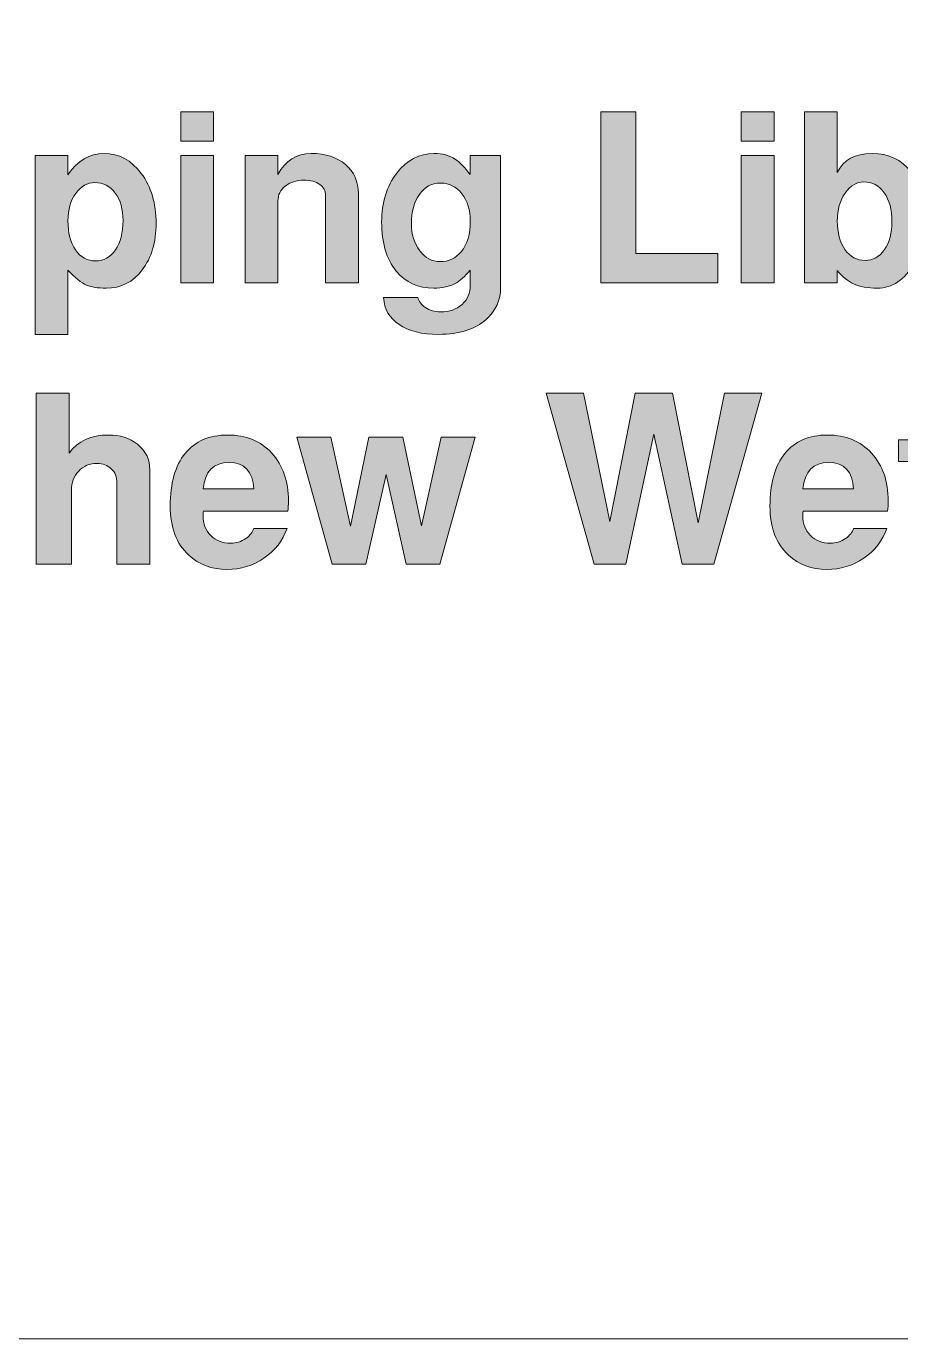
# Model space of a CAD drawing. Header units: inches. Extents: x 0.6 to 10.9, y -3.5 to -1.2.
# Drawn here: x 9.385 to 9.851, y -3.508 to -2.809 of the extents above; entities that cross this region are included whole.
import ezdxf

# ---------------------------------------------------------------- set-up
doc = ezdxf.new("R2010")
doc.units = ezdxf.units.IN
doc.header["$MEASUREMENT"] = 0
doc.layers.add('Layer 1', color=7, linetype='Continuous')

# ---------------------------------------------------------------- blocks, each defined once
blk = doc.blocks.new('block 3')
at = {"layer": 'Layer 1', "color": 7, "lineweight": 5, "true_color": 0xffffff}
blk.add_open_spline([(7.90904, -2.63787), (7.90904, -2.63787), (7.48596, -2.63787), (7.48596, -2.63787), (7.48596, -2.63787), (7.48596, -2.87345), (7.48596, -2.87345), (7.48596, -2.87345), (7.49157, -2.87345), (7.49157, -2.87345), (7.49157, -2.87345), (7.67907, -2.87345), (7.67907, -2.87345), (7.67907, -2.87345), (7.6792, -2.87344), (7.6792, -2.87344), (7.6792, -2.87344), (7.6792, -3.08497), (7.6792, -3.08497), (7.6792, -3.08497), (7.67402, -3.08499), (7.67402, -3.08499), (7.67402, -3.08499), (7.49344, -3.08499), (7.49344, -3.08499), (7.49344, -3.08499), (7.49344, -3.32056), (7.49344, -3.32056), (7.49344, -3.32056), (8.55113, -3.32056), (8.55113, -3.32056), (8.55113, -3.32056), (8.55113, -3.50806), (8.55113, -3.50806), (8.55113, -3.50806), (10.87459, -3.50804), (10.87459, -3.50804), (10.87459, -3.50804), (10.87459, -2.45034), (10.87459, -2.45034), (10.87459, -2.45034), (8.55113, -2.45036), (8.55113, -2.45036), (8.55113, -2.45036), (8.55113, -2.63787), (8.55113, -2.63787), (8.55113, -2.63787), (8.13053, -2.63787), (8.13053, -2.63787), (8.13053, -2.63787), (8.13053, -2.45036), (8.13053, -2.45036), (8.13053, -2.45036), (7.90902, -2.45036), (7.90902, -2.45036), (7.90902, -2.45036), (7.90902, -2.63787), (7.90904, -2.63787)], degree=3, knots=[0, 0, 0, 0, 1, 1, 1, 2, 2, 2, 3, 3, 3, 4, 4, 4, 5, 5, 5, 6, 6, 6, 7, 7, 7, 8, 8, 8, 9, 9, 9, 10, 10, 10, 11, 11, 11, 12, 12, 12, 13, 13, 13, 14, 14, 14, 15, 15, 15, 16, 16, 16, 17, 17, 17, 18, 18, 18, 19, 19, 19, 19], dxfattribs=at)
blk = doc.blocks.new('block 29')
at = {"layer": 'Layer 1', "true_color": 0xed1f24}
h = blk.add_hatch(color=240, dxfattribs=at)
h.dxf.hatch_style = 2
h.paths.add_polyline_path([(9.48447, -2.86995), (9.46697, -2.86995), (9.46697, -2.85432), (9.48447, -2.85432)])
h.paths.add_polyline_path([(9.48447, -2.94545), (9.46697, -2.94545), (9.46697, -2.8777), (9.48447, -2.8777)])
h = blk.add_hatch(color=240, dxfattribs=at)
h.dxf.hatch_style = 2
h.paths.add_polyline_path([(9.7531, -2.94545), (9.69073, -2.94545), (9.69073, -2.85432), (9.70947, -2.85432), (9.70947, -2.92982), (9.7531, -2.92982)])
h = blk.add_hatch(color=240, dxfattribs=at)
h.dxf.hatch_style = 2
h.paths.add_polyline_path([(9.7831, -2.86995), (9.7656, -2.86995), (9.7656, -2.85432), (9.7831, -2.85432)])
h.paths.add_polyline_path([(9.7831, -2.94545), (9.7656, -2.94545), (9.7656, -2.8777), (9.7831, -2.8777)])
h = blk.add_hatch(color=240, dxfattribs=at)
h.dxf.hatch_style = 2
edge = h.paths.add_edge_path()
edge.add_spline(control_points=[(9.86373, -2.91195), (9.86373, -2.92012), (9.86168, -2.92782), (9.8576, -2.93507), (9.8526, -2.94391), (9.8461, -2.94832), (9.8381, -2.94832), (9.83293, -2.94832), (9.82868, -2.94757), (9.82535, -2.94607), (9.82244, -2.94465), (9.81956, -2.94228), (9.81672, -2.93895), (9.81672, -2.93895), (9.81672, -2.94545), (9.81672, -2.94545), (9.81672, -2.94545), (9.79923, -2.94545), (9.79923, -2.94545), (9.79923, -2.94545), (9.79923, -2.85432), (9.79923, -2.85432), (9.79923, -2.85432), (9.81672, -2.85432), (9.81672, -2.85432), (9.81672, -2.85432), (9.81672, -2.8867), (9.81672, -2.8867), (9.81997, -2.87995), (9.82614, -2.87657), (9.83523, -2.87657), (9.84397, -2.87657), (9.85091, -2.87982), (9.85604, -2.88633), (9.86117, -2.89282), (9.86373, -2.90137), (9.86373, -2.91195)], knot_values=[0, 0, 0, 0, 1, 1, 1, 2, 2, 2, 3, 3, 3, 4, 4, 4, 5, 5, 5, 6, 6, 6, 7, 7, 7, 8, 8, 8, 9, 9, 9, 10, 10, 10, 11, 11, 11, 12, 12, 12, 12], degree=3, periodic=1)
edge = h.paths.add_edge_path()
edge.add_spline(control_points=[(9.84585, -2.91295), (9.84585, -2.90653), (9.84448, -2.90139), (9.84174, -2.89751), (9.839, -2.89364), (9.83539, -2.8917), (9.83091, -2.8917), (9.82701, -2.8917), (9.82368, -2.89368), (9.8209, -2.89764), (9.81812, -2.9016), (9.81672, -2.90658), (9.81672, -2.91257), (9.81672, -2.91874), (9.81809, -2.92378), (9.82083, -2.9277), (9.82357, -2.93161), (9.82713, -2.93357), (9.83154, -2.93357), (9.83577, -2.93357), (9.83921, -2.93163), (9.84187, -2.92776), (9.84452, -2.92388), (9.84585, -2.91895), (9.84585, -2.91295)], knot_values=[0, 0, 0, 0, 1, 1, 1, 2, 2, 2, 3, 3, 3, 4, 4, 4, 5, 5, 5, 6, 6, 6, 7, 7, 7, 8, 8, 8, 8], degree=3, periodic=1)
h = blk.add_hatch(color=240, dxfattribs=at)
h.dxf.hatch_style = 2
edge = h.paths.add_edge_path()
edge.add_spline(control_points=[(9.45384, -2.91383), (9.45384, -2.92382), (9.45139, -2.93207), (9.44647, -2.93857), (9.44156, -2.94508), (9.43513, -2.94832), (9.42722, -2.94832), (9.42272, -2.94832), (9.41926, -2.94778), (9.41684, -2.9467), (9.41401, -2.94545), (9.41068, -2.94278), (9.40685, -2.9387), (9.40685, -2.9387), (9.40685, -2.97295), (9.40685, -2.97295), (9.40685, -2.97295), (9.38934, -2.97295), (9.38934, -2.97295), (9.38934, -2.97295), (9.38934, -2.8777), (9.38934, -2.8777), (9.38934, -2.8777), (9.40685, -2.8777), (9.40685, -2.8777), (9.40685, -2.8777), (9.40685, -2.88795), (9.40685, -2.88795), (9.41193, -2.88036), (9.41834, -2.87657), (9.42609, -2.87657), (9.43401, -2.87657), (9.44061, -2.88011), (9.44591, -2.8872), (9.4512, -2.89428), (9.45384, -2.90316), (9.45384, -2.91383)], knot_values=[0, 0, 0, 0, 1, 1, 1, 2, 2, 2, 3, 3, 3, 4, 4, 4, 5, 5, 5, 6, 6, 6, 7, 7, 7, 8, 8, 8, 9, 9, 9, 10, 10, 10, 11, 11, 11, 12, 12, 12, 12], degree=3, periodic=1)
edge = h.paths.add_edge_path()
edge.add_spline(control_points=[(9.43622, -2.91233), (9.43622, -2.90624), (9.43485, -2.90135), (9.43209, -2.89764), (9.42935, -2.89393), (9.42572, -2.89208), (9.42122, -2.89208), (9.41722, -2.89208), (9.41383, -2.89401), (9.41103, -2.89789), (9.40824, -2.90176), (9.40685, -2.90662), (9.40685, -2.91245), (9.40685, -2.91886), (9.4082, -2.92403), (9.41091, -2.92795), (9.41361, -2.93186), (9.41718, -2.93382), (9.4216, -2.93382), (9.42592, -2.93382), (9.42945, -2.93186), (9.43216, -2.92795), (9.43486, -2.92403), (9.43622, -2.91882), (9.43622, -2.91233)], knot_values=[0, 0, 0, 0, 1, 1, 1, 2, 2, 2, 3, 3, 3, 4, 4, 4, 5, 5, 5, 6, 6, 6, 7, 7, 7, 8, 8, 8, 8], degree=3, periodic=1)
h = blk.add_hatch(color=240, dxfattribs=at)
h.dxf.hatch_style = 2
edge = h.paths.add_edge_path()
edge.add_spline(control_points=[(9.5616, -2.94545), (9.5616, -2.94545), (9.5441, -2.94545), (9.5441, -2.94545), (9.5441, -2.94545), (9.5441, -2.89895), (9.5441, -2.89895), (9.5441, -2.89645), (9.54306, -2.89447), (9.54097, -2.89301), (9.53889, -2.89155), (9.53606, -2.89082), (9.53248, -2.89082), (9.52856, -2.89082), (9.52529, -2.89187), (9.52266, -2.89395), (9.52004, -2.89603), (9.51872, -2.89865), (9.51872, -2.90182), (9.51872, -2.90182), (9.51872, -2.94545), (9.51872, -2.94545), (9.51872, -2.94545), (9.50123, -2.94545), (9.50123, -2.94545), (9.50123, -2.94545), (9.50123, -2.8777), (9.50123, -2.8777), (9.50123, -2.8777), (9.51872, -2.8777), (9.51872, -2.8777), (9.51872, -2.8777), (9.51872, -2.88782), (9.51872, -2.88782), (9.52264, -2.88032), (9.52856, -2.87657), (9.53648, -2.87657), (9.54406, -2.87657), (9.55014, -2.87853), (9.55473, -2.88245), (9.55931, -2.88637), (9.5616, -2.89153), (9.5616, -2.89795), (9.5616, -2.89795), (9.5616, -2.94545), (9.5616, -2.94545)], knot_values=[0, 0, 0, 0, 1, 1, 1, 2, 2, 2, 3, 3, 3, 4, 4, 4, 5, 5, 5, 6, 6, 6, 7, 7, 7, 8, 8, 8, 9, 9, 9, 10, 10, 10, 11, 11, 11, 12, 12, 12, 13, 13, 13, 14, 14, 14, 15, 15, 15, 15], degree=3, periodic=1)
h = blk.add_hatch(color=240, dxfattribs=at)
h.dxf.hatch_style = 2
edge = h.paths.add_edge_path()
edge.add_spline(control_points=[(9.63735, -2.94795), (9.63735, -2.9547), (9.63481, -2.96036), (9.62973, -2.96495), (9.62381, -2.97028), (9.61535, -2.97295), (9.60435, -2.97295), (9.59543, -2.97295), (9.58841, -2.97122), (9.58329, -2.96776), (9.57817, -2.9643), (9.57539, -2.95949), (9.57498, -2.95332), (9.57498, -2.95332), (9.59332, -2.95332), (9.59332, -2.95332), (9.59374, -2.95532), (9.59509, -2.95709), (9.59734, -2.95864), (9.59961, -2.96018), (9.60229, -2.96095), (9.60539, -2.96095), (9.61008, -2.96095), (9.61389, -2.95964), (9.61683, -2.95701), (9.61976, -2.95439), (9.62123, -2.95091), (9.62123, -2.94657), (9.62123, -2.94207), (9.62118, -2.93945), (9.6211, -2.9387), (9.61833, -2.94212), (9.6157, -2.94449), (9.61319, -2.94582), (9.61017, -2.94749), (9.60636, -2.94832), (9.60175, -2.94832), (9.59337, -2.94832), (9.58671, -2.94529), (9.58177, -2.9392), (9.57657, -2.93287), (9.57397, -2.92416), (9.57397, -2.91307), (9.57397, -2.90274), (9.57665, -2.89407), (9.58202, -2.88707), (9.58738, -2.88007), (9.594, -2.87657), (9.60187, -2.87657), (9.60632, -2.87657), (9.61013, -2.87762), (9.61331, -2.8797), (9.61565, -2.88128), (9.61829, -2.88399), (9.62123, -2.88782), (9.62123, -2.88782), (9.62123, -2.8777), (9.62123, -2.8777), (9.62123, -2.8777), (9.63735, -2.8777), (9.63735, -2.8777), (9.63735, -2.8777), (9.63735, -2.94795), (9.63735, -2.94795)], knot_values=[0, 0, 0, 0, 1, 1, 1, 2, 2, 2, 3, 3, 3, 4, 4, 4, 5, 5, 5, 6, 6, 6, 7, 7, 7, 8, 8, 8, 9, 9, 9, 10, 10, 10, 11, 11, 11, 12, 12, 12, 13, 13, 13, 14, 14, 14, 15, 15, 15, 16, 16, 16, 17, 17, 17, 18, 18, 18, 19, 19, 19, 20, 20, 20, 21, 21, 21, 21], degree=3, periodic=1)
edge = h.paths.add_edge_path()
edge.add_spline(control_points=[(9.62123, -2.91257), (9.62123, -2.90674), (9.61972, -2.90191), (9.61673, -2.89807), (9.61373, -2.89424), (9.60993, -2.89232), (9.60535, -2.89232), (9.60068, -2.89232), (9.59693, -2.89434), (9.5941, -2.89838), (9.59127, -2.90243), (9.58985, -2.90761), (9.58985, -2.91395), (9.58985, -2.9197), (9.59133, -2.92451), (9.59429, -2.92839), (9.59724, -2.93226), (9.60085, -2.9342), (9.6051, -2.9342), (9.60977, -2.9342), (9.61356, -2.93241), (9.61648, -2.92883), (9.61964, -2.92491), (9.62123, -2.91949), (9.62123, -2.91257)], knot_values=[0, 0, 0, 0, 1, 1, 1, 2, 2, 2, 3, 3, 3, 4, 4, 4, 5, 5, 5, 6, 6, 6, 7, 7, 7, 8, 8, 8, 8], degree=3, periodic=1)
h = blk.add_hatch(color=240, dxfattribs=at)
h.dxf.hatch_style = 2
edge = h.paths.add_edge_path()
edge.add_spline(control_points=[(9.45047, -3.09545), (9.45047, -3.09545), (9.43297, -3.09545), (9.43297, -3.09545), (9.43297, -3.09545), (9.43297, -3.05222), (9.43297, -3.05222), (9.43297, -3.04896), (9.43197, -3.04639), (9.42997, -3.04451), (9.42797, -3.04264), (9.42543, -3.04169), (9.42234, -3.04169), (9.41843, -3.04169), (9.41517, -3.04305), (9.4126, -3.04577), (9.41001, -3.04848), (9.40872, -3.05189), (9.40872, -3.05598), (9.40872, -3.05598), (9.40872, -3.09545), (9.40872, -3.09545), (9.40872, -3.09545), (9.38997, -3.09545), (9.38997, -3.09545), (9.38997, -3.09545), (9.38997, -3.00432), (9.38997, -3.00432), (9.38997, -3.00432), (9.40747, -3.00432), (9.40747, -3.00432), (9.40747, -3.00432), (9.40747, -3.03619), (9.40747, -3.03619), (9.41222, -3.02978), (9.41922, -3.02657), (9.42847, -3.02657), (9.43455, -3.02657), (9.43968, -3.0282), (9.44385, -3.03145), (9.44826, -3.03495), (9.45047, -3.03953), (9.45047, -3.04519), (9.45047, -3.04519), (9.45047, -3.09545), (9.45047, -3.09545)], knot_values=[0, 0, 0, 0, 1, 1, 1, 2, 2, 2, 3, 3, 3, 4, 4, 4, 5, 5, 5, 6, 6, 6, 7, 7, 7, 8, 8, 8, 9, 9, 9, 10, 10, 10, 11, 11, 11, 12, 12, 12, 13, 13, 13, 14, 14, 14, 15, 15, 15, 15], degree=3, periodic=1)
h = blk.add_hatch(color=240, dxfattribs=at)
h.dxf.hatch_style = 2
h.paths.add_polyline_path([(9.77648, -3.00432), (9.75098, -3.09545), (9.73411, -3.09545), (9.71903, -3.02614), (9.70404, -3.09545), (9.68714, -3.09545), (9.66161, -3.00432), (9.68148, -3.00432), (9.69548, -3.07257), (9.70911, -3.00432), (9.72898, -3.00432), (9.74261, -3.07332), (9.75661, -3.00432)])
h = blk.add_hatch(color=240, dxfattribs=at)
h.dxf.hatch_style = 2
edge = h.paths.add_edge_path()
edge.add_spline(control_points=[(9.88523, -3.09682), (9.88114, -3.09782), (9.87743, -3.09832), (9.8741, -3.09832), (9.86969, -3.09832), (9.8659, -3.09696), (9.86273, -3.09426), (9.85956, -3.09155), (9.85798, -3.08832), (9.85798, -3.08457), (9.85798, -3.08457), (9.85798, -3.0407), (9.85798, -3.0407), (9.85798, -3.0407), (9.84935, -3.0407), (9.84935, -3.0407), (9.84935, -3.0407), (9.84935, -3.02907), (9.84935, -3.02907), (9.84935, -3.02907), (9.85798, -3.02907), (9.85798, -3.02907), (9.85798, -3.02907), (9.85798, -3.01069), (9.85798, -3.01069), (9.85798, -3.01069), (9.87548, -3.01069), (9.87548, -3.01069), (9.87548, -3.01069), (9.87548, -3.02907), (9.87548, -3.02907), (9.87548, -3.02907), (9.88523, -3.02907), (9.88523, -3.02907), (9.88523, -3.02907), (9.88523, -3.0407), (9.88523, -3.0407), (9.88523, -3.0407), (9.87548, -3.0407), (9.87548, -3.0407), (9.87548, -3.0407), (9.87548, -3.08107), (9.87548, -3.08107), (9.87548, -3.08365), (9.87743, -3.08495), (9.88135, -3.08495), (9.88227, -3.08487), (9.88357, -3.08478), (9.88523, -3.0847), (9.88523, -3.0847), (9.88523, -3.09682), (9.88523, -3.09682)], knot_values=[0, 0, 0, 0, 1, 1, 1, 2, 2, 2, 3, 3, 3, 4, 4, 4, 5, 5, 5, 6, 6, 6, 7, 7, 7, 8, 8, 8, 9, 9, 9, 10, 10, 10, 11, 11, 11, 12, 12, 12, 13, 13, 13, 14, 14, 14, 15, 15, 15, 16, 16, 16, 17, 17, 17, 17], degree=3, periodic=1)
h = blk.add_hatch(color=240, dxfattribs=at)
h.dxf.hatch_style = 2
edge = h.paths.add_edge_path()
edge.add_spline(control_points=[(9.52435, -3.06169), (9.52435, -3.06369), (9.52423, -3.06549), (9.52398, -3.06707), (9.52398, -3.06707), (9.4791, -3.06707), (9.4791, -3.06707), (9.47894, -3.06757), (9.47885, -3.06837), (9.47885, -3.06944), (9.47885, -3.07387), (9.48021, -3.07743), (9.48294, -3.08013), (9.48566, -3.08285), (9.48921, -3.08419), (9.49359, -3.08419), (9.49648, -3.08419), (9.49917, -3.08336), (9.50164, -3.08169), (9.50387, -3.08011), (9.50528, -3.07832), (9.50585, -3.07632), (9.50585, -3.07632), (9.5236, -3.07632), (9.5236, -3.07632), (9.52127, -3.08291), (9.51716, -3.0882), (9.51129, -3.0922), (9.50541, -3.0962), (9.49885, -3.0982), (9.4916, -3.0982), (9.48352, -3.0982), (9.47673, -3.09566), (9.47123, -3.09057), (9.46464, -3.08449), (9.46135, -3.07578), (9.46135, -3.06445), (9.46135, -3.05228), (9.464, -3.04293), (9.46929, -3.03638), (9.47458, -3.02984), (9.48218, -3.02657), (9.4921, -3.02657), (9.50177, -3.02657), (9.50956, -3.0298), (9.51548, -3.03625), (9.5214, -3.04272), (9.52435, -3.05119), (9.52435, -3.06169)], knot_values=[0, 0, 0, 0, 1, 1, 1, 2, 2, 2, 3, 3, 3, 4, 4, 4, 5, 5, 5, 6, 6, 6, 7, 7, 7, 8, 8, 8, 9, 9, 9, 10, 10, 10, 11, 11, 11, 12, 12, 12, 13, 13, 13, 14, 14, 14, 15, 15, 15, 16, 16, 16, 16], degree=3, periodic=1)
edge = h.paths.add_edge_path()
edge.add_spline(control_points=[(9.50585, -3.05532), (9.50534, -3.04591), (9.50097, -3.0412), (9.49273, -3.0412), (9.4844, -3.0412), (9.47978, -3.04591), (9.47885, -3.05532), (9.47885, -3.05532), (9.50585, -3.05532), (9.50585, -3.05532)], knot_values=[0, 0, 0, 0, 1, 1, 1, 2, 2, 2, 3, 3, 3, 3], degree=3, periodic=1)
h = blk.add_hatch(color=240, dxfattribs=at)
h.dxf.hatch_style = 2
h.paths.add_polyline_path([(9.62385, -3.0277), (9.60499, -3.09545), (9.587, -3.09545), (9.57635, -3.04759), (9.56562, -3.09545), (9.54761, -3.09545), (9.52873, -3.0277), (9.54685, -3.0277), (9.55735, -3.07507), (9.56723, -3.0277), (9.58535, -3.0277), (9.59523, -3.07494), (9.60573, -3.0277)])
h = blk.add_hatch(color=240, dxfattribs=at)
h.dxf.hatch_style = 2
edge = h.paths.add_edge_path()
edge.add_spline(control_points=[(9.84386, -3.06169), (9.84386, -3.06369), (9.84374, -3.06549), (9.84349, -3.06707), (9.84349, -3.06707), (9.7986, -3.06707), (9.7986, -3.06707), (9.79844, -3.06757), (9.79836, -3.06837), (9.79836, -3.06944), (9.79836, -3.07387), (9.79972, -3.07743), (9.80244, -3.08013), (9.80517, -3.08285), (9.80872, -3.08419), (9.8131, -3.08419), (9.81599, -3.08419), (9.81867, -3.08336), (9.82115, -3.08169), (9.82338, -3.08011), (9.82478, -3.07832), (9.82536, -3.07632), (9.82536, -3.07632), (9.84311, -3.07632), (9.84311, -3.07632), (9.84077, -3.08291), (9.83667, -3.0882), (9.8308, -3.0922), (9.82492, -3.0962), (9.81836, -3.0982), (9.81111, -3.0982), (9.80303, -3.0982), (9.79623, -3.09566), (9.79073, -3.09057), (9.78415, -3.08449), (9.78086, -3.07578), (9.78086, -3.06445), (9.78086, -3.05228), (9.7835, -3.04293), (9.78879, -3.03638), (9.79409, -3.02984), (9.80169, -3.02657), (9.8116, -3.02657), (9.82128, -3.02657), (9.82907, -3.0298), (9.83498, -3.03625), (9.8409, -3.04272), (9.84386, -3.05119), (9.84386, -3.06169)], knot_values=[0, 0, 0, 0, 1, 1, 1, 2, 2, 2, 3, 3, 3, 4, 4, 4, 5, 5, 5, 6, 6, 6, 7, 7, 7, 8, 8, 8, 9, 9, 9, 10, 10, 10, 11, 11, 11, 12, 12, 12, 13, 13, 13, 14, 14, 14, 15, 15, 15, 16, 16, 16, 16], degree=3, periodic=1)
edge = h.paths.add_edge_path()
edge.add_spline(control_points=[(9.82536, -3.05532), (9.82485, -3.04591), (9.82048, -3.0412), (9.81224, -3.0412), (9.80391, -3.0412), (9.79928, -3.04591), (9.79836, -3.05532), (9.79836, -3.05532), (9.82536, -3.05532), (9.82536, -3.05532)], knot_values=[0, 0, 0, 0, 1, 1, 1, 2, 2, 2, 3, 3, 3, 3], degree=3, periodic=1)
at = {"layer": 'Layer 1', "lineweight": 0}
for points in [[(9.48447, -2.86995), (9.46697, -2.86995), (9.46697, -2.85432), (9.48447, -2.85432), (9.48447, -2.86995)], [(9.7531, -2.94545), (9.69073, -2.94545), (9.69073, -2.85432), (9.70947, -2.85432), (9.70947, -2.92982), (9.7531, -2.92982), (9.7531, -2.94545)], [(9.7831, -2.86995), (9.7656, -2.86995), (9.7656, -2.85432), (9.7831, -2.85432), (9.7831, -2.86995)], [(9.48447, -2.94545), (9.46697, -2.94545), (9.46697, -2.8777), (9.48447, -2.8777), (9.48447, -2.94545)], [(9.7831, -2.94545), (9.7656, -2.94545), (9.7656, -2.8777), (9.7831, -2.8777), (9.7831, -2.94545)], [(9.77648, -3.00432), (9.75098, -3.09545), (9.73411, -3.09545), (9.71903, -3.02614), (9.70404, -3.09545), (9.68714, -3.09545), (9.66161, -3.00432), (9.68148, -3.00432), (9.69548, -3.07257), (9.70911, -3.00432), (9.72898, -3.00432), (9.74261, -3.07332), (9.75661, -3.00432), (9.77648, -3.00432)], [(9.62385, -3.0277), (9.60499, -3.09545), (9.587, -3.09545), (9.57635, -3.04759), (9.56562, -3.09545), (9.54761, -3.09545), (9.52873, -3.0277), (9.54685, -3.0277), (9.55735, -3.07507), (9.56723, -3.0277), (9.58535, -3.0277), (9.59523, -3.07494), (9.60573, -3.0277), (9.62385, -3.0277)]]:
    blk.add_lwpolyline(points, dxfattribs=at)
for points, knots in [([(9.86373, -2.91195), (9.86373, -2.92012), (9.86168, -2.92782), (9.8576, -2.93507), (9.8526, -2.94391), (9.8461, -2.94832), (9.8381, -2.94832), (9.83293, -2.94832), (9.82868, -2.94757), (9.82535, -2.94607), (9.82244, -2.94465), (9.81956, -2.94228), (9.81672, -2.93895), (9.81672, -2.93895), (9.81672, -2.94545), (9.81672, -2.94545), (9.81672, -2.94545), (9.79923, -2.94545), (9.79923, -2.94545), (9.79923, -2.94545), (9.79923, -2.85432), (9.79923, -2.85432), (9.79923, -2.85432), (9.81672, -2.85432), (9.81672, -2.85432), (9.81672, -2.85432), (9.81672, -2.8867), (9.81672, -2.8867), (9.81997, -2.87995), (9.82614, -2.87657), (9.83523, -2.87657), (9.84397, -2.87657), (9.85091, -2.87982), (9.85604, -2.88633), (9.86117, -2.89282), (9.86373, -2.90137), (9.86373, -2.91195)], [0, 0, 0, 0, 1, 1, 1, 2, 2, 2, 3, 3, 3, 4, 4, 4, 5, 5, 5, 6, 6, 6, 7, 7, 7, 8, 8, 8, 9, 9, 9, 10, 10, 10, 11, 11, 11, 12, 12, 12, 12]), ([(9.45384, -2.91383), (9.45384, -2.92382), (9.45139, -2.93207), (9.44647, -2.93857), (9.44156, -2.94508), (9.43513, -2.94832), (9.42722, -2.94832), (9.42272, -2.94832), (9.41926, -2.94778), (9.41684, -2.9467), (9.41401, -2.94545), (9.41068, -2.94278), (9.40685, -2.9387), (9.40685, -2.9387), (9.40685, -2.97295), (9.40685, -2.97295), (9.40685, -2.97295), (9.38934, -2.97295), (9.38934, -2.97295), (9.38934, -2.97295), (9.38934, -2.8777), (9.38934, -2.8777), (9.38934, -2.8777), (9.40685, -2.8777), (9.40685, -2.8777), (9.40685, -2.8777), (9.40685, -2.88795), (9.40685, -2.88795), (9.41193, -2.88036), (9.41834, -2.87657), (9.42609, -2.87657), (9.43401, -2.87657), (9.44061, -2.88011), (9.44591, -2.8872), (9.4512, -2.89428), (9.45384, -2.90316), (9.45384, -2.91383)], [0, 0, 0, 0, 1, 1, 1, 2, 2, 2, 3, 3, 3, 4, 4, 4, 5, 5, 5, 6, 6, 6, 7, 7, 7, 8, 8, 8, 9, 9, 9, 10, 10, 10, 11, 11, 11, 12, 12, 12, 12]), ([(9.5616, -2.94545), (9.5616, -2.94545), (9.5441, -2.94545), (9.5441, -2.94545), (9.5441, -2.94545), (9.5441, -2.89895), (9.5441, -2.89895), (9.5441, -2.89645), (9.54306, -2.89447), (9.54097, -2.89301), (9.53889, -2.89155), (9.53606, -2.89082), (9.53248, -2.89082), (9.52856, -2.89082), (9.52529, -2.89187), (9.52266, -2.89395), (9.52004, -2.89603), (9.51872, -2.89865), (9.51872, -2.90182), (9.51872, -2.90182), (9.51872, -2.94545), (9.51872, -2.94545), (9.51872, -2.94545), (9.50123, -2.94545), (9.50123, -2.94545), (9.50123, -2.94545), (9.50123, -2.8777), (9.50123, -2.8777), (9.50123, -2.8777), (9.51872, -2.8777), (9.51872, -2.8777), (9.51872, -2.8777), (9.51872, -2.88782), (9.51872, -2.88782), (9.52264, -2.88032), (9.52856, -2.87657), (9.53648, -2.87657), (9.54406, -2.87657), (9.55014, -2.87853), (9.55473, -2.88245), (9.55931, -2.88637), (9.5616, -2.89153), (9.5616, -2.89795), (9.5616, -2.89795), (9.5616, -2.94545), (9.5616, -2.94545)], [0, 0, 0, 0, 1, 1, 1, 2, 2, 2, 3, 3, 3, 4, 4, 4, 5, 5, 5, 6, 6, 6, 7, 7, 7, 8, 8, 8, 9, 9, 9, 10, 10, 10, 11, 11, 11, 12, 12, 12, 13, 13, 13, 14, 14, 14, 15, 15, 15, 15]), ([(9.63735, -2.94795), (9.63735, -2.9547), (9.63481, -2.96036), (9.62973, -2.96495), (9.62381, -2.97028), (9.61535, -2.97295), (9.60435, -2.97295), (9.59543, -2.97295), (9.58841, -2.97122), (9.58329, -2.96776), (9.57817, -2.9643), (9.57539, -2.95949), (9.57498, -2.95332), (9.57498, -2.95332), (9.59332, -2.95332), (9.59332, -2.95332), (9.59374, -2.95532), (9.59509, -2.95709), (9.59734, -2.95864), (9.59961, -2.96018), (9.60229, -2.96095), (9.60539, -2.96095), (9.61008, -2.96095), (9.61389, -2.95964), (9.61683, -2.95701), (9.61976, -2.95439), (9.62123, -2.95091), (9.62123, -2.94657), (9.62123, -2.94207), (9.62118, -2.93945), (9.6211, -2.9387), (9.61833, -2.94212), (9.6157, -2.94449), (9.61319, -2.94582), (9.61017, -2.94749), (9.60636, -2.94832), (9.60175, -2.94832), (9.59337, -2.94832), (9.58671, -2.94529), (9.58177, -2.9392), (9.57657, -2.93287), (9.57397, -2.92416), (9.57397, -2.91307), (9.57397, -2.90274), (9.57665, -2.89407), (9.58202, -2.88707), (9.58738, -2.88007), (9.594, -2.87657), (9.60187, -2.87657), (9.60632, -2.87657), (9.61013, -2.87762), (9.61331, -2.8797), (9.61565, -2.88128), (9.61829, -2.88399), (9.62123, -2.88782), (9.62123, -2.88782), (9.62123, -2.8777), (9.62123, -2.8777), (9.62123, -2.8777), (9.63735, -2.8777), (9.63735, -2.8777), (9.63735, -2.8777), (9.63735, -2.94795), (9.63735, -2.94795)], [0, 0, 0, 0, 1, 1, 1, 2, 2, 2, 3, 3, 3, 4, 4, 4, 5, 5, 5, 6, 6, 6, 7, 7, 7, 8, 8, 8, 9, 9, 9, 10, 10, 10, 11, 11, 11, 12, 12, 12, 13, 13, 13, 14, 14, 14, 15, 15, 15, 16, 16, 16, 17, 17, 17, 18, 18, 18, 19, 19, 19, 20, 20, 20, 21, 21, 21, 21]), ([(9.43622, -2.91233), (9.43622, -2.90624), (9.43485, -2.90135), (9.43209, -2.89764), (9.42935, -2.89393), (9.42572, -2.89208), (9.42122, -2.89208), (9.41722, -2.89208), (9.41383, -2.89401), (9.41103, -2.89789), (9.40824, -2.90176), (9.40685, -2.90662), (9.40685, -2.91245), (9.40685, -2.91886), (9.4082, -2.92403), (9.41091, -2.92795), (9.41361, -2.93186), (9.41718, -2.93382), (9.4216, -2.93382), (9.42592, -2.93382), (9.42945, -2.93186), (9.43216, -2.92795), (9.43486, -2.92403), (9.43622, -2.91882), (9.43622, -2.91233)], [0, 0, 0, 0, 1, 1, 1, 2, 2, 2, 3, 3, 3, 4, 4, 4, 5, 5, 5, 6, 6, 6, 7, 7, 7, 8, 8, 8, 8]), ([(9.62123, -2.91257), (9.62123, -2.90674), (9.61972, -2.90191), (9.61673, -2.89807), (9.61373, -2.89424), (9.60993, -2.89232), (9.60535, -2.89232), (9.60068, -2.89232), (9.59693, -2.89434), (9.5941, -2.89838), (9.59127, -2.90243), (9.58985, -2.90761), (9.58985, -2.91395), (9.58985, -2.9197), (9.59133, -2.92451), (9.59429, -2.92839), (9.59724, -2.93226), (9.60085, -2.9342), (9.6051, -2.9342), (9.60977, -2.9342), (9.61356, -2.93241), (9.61648, -2.92883), (9.61964, -2.92491), (9.62123, -2.91949), (9.62123, -2.91257)], [0, 0, 0, 0, 1, 1, 1, 2, 2, 2, 3, 3, 3, 4, 4, 4, 5, 5, 5, 6, 6, 6, 7, 7, 7, 8, 8, 8, 8]), ([(9.84585, -2.91295), (9.84585, -2.90653), (9.84448, -2.90139), (9.84174, -2.89751), (9.839, -2.89364), (9.83539, -2.8917), (9.83091, -2.8917), (9.82701, -2.8917), (9.82368, -2.89368), (9.8209, -2.89764), (9.81812, -2.9016), (9.81672, -2.90658), (9.81672, -2.91257), (9.81672, -2.91874), (9.81809, -2.92378), (9.82083, -2.9277), (9.82357, -2.93161), (9.82713, -2.93357), (9.83154, -2.93357), (9.83577, -2.93357), (9.83921, -2.93163), (9.84187, -2.92776), (9.84452, -2.92388), (9.84585, -2.91895), (9.84585, -2.91295)], [0, 0, 0, 0, 1, 1, 1, 2, 2, 2, 3, 3, 3, 4, 4, 4, 5, 5, 5, 6, 6, 6, 7, 7, 7, 8, 8, 8, 8]), ([(9.45047, -3.09545), (9.45047, -3.09545), (9.43297, -3.09545), (9.43297, -3.09545), (9.43297, -3.09545), (9.43297, -3.05222), (9.43297, -3.05222), (9.43297, -3.04896), (9.43197, -3.04639), (9.42997, -3.04451), (9.42797, -3.04264), (9.42543, -3.04169), (9.42234, -3.04169), (9.41843, -3.04169), (9.41517, -3.04305), (9.4126, -3.04577), (9.41001, -3.04848), (9.40872, -3.05189), (9.40872, -3.05598), (9.40872, -3.05598), (9.40872, -3.09545), (9.40872, -3.09545), (9.40872, -3.09545), (9.38997, -3.09545), (9.38997, -3.09545), (9.38997, -3.09545), (9.38997, -3.00432), (9.38997, -3.00432), (9.38997, -3.00432), (9.40747, -3.00432), (9.40747, -3.00432), (9.40747, -3.00432), (9.40747, -3.03619), (9.40747, -3.03619), (9.41222, -3.02978), (9.41922, -3.02657), (9.42847, -3.02657), (9.43455, -3.02657), (9.43968, -3.0282), (9.44385, -3.03145), (9.44826, -3.03495), (9.45047, -3.03953), (9.45047, -3.04519), (9.45047, -3.04519), (9.45047, -3.09545), (9.45047, -3.09545)], [0, 0, 0, 0, 1, 1, 1, 2, 2, 2, 3, 3, 3, 4, 4, 4, 5, 5, 5, 6, 6, 6, 7, 7, 7, 8, 8, 8, 9, 9, 9, 10, 10, 10, 11, 11, 11, 12, 12, 12, 13, 13, 13, 14, 14, 14, 15, 15, 15, 15]), ([(9.88523, -3.09682), (9.88114, -3.09782), (9.87743, -3.09832), (9.8741, -3.09832), (9.86969, -3.09832), (9.8659, -3.09696), (9.86273, -3.09426), (9.85956, -3.09155), (9.85798, -3.08832), (9.85798, -3.08457), (9.85798, -3.08457), (9.85798, -3.0407), (9.85798, -3.0407), (9.85798, -3.0407), (9.84935, -3.0407), (9.84935, -3.0407), (9.84935, -3.0407), (9.84935, -3.02907), (9.84935, -3.02907), (9.84935, -3.02907), (9.85798, -3.02907), (9.85798, -3.02907), (9.85798, -3.02907), (9.85798, -3.01069), (9.85798, -3.01069), (9.85798, -3.01069), (9.87548, -3.01069), (9.87548, -3.01069), (9.87548, -3.01069), (9.87548, -3.02907), (9.87548, -3.02907), (9.87548, -3.02907), (9.88523, -3.02907), (9.88523, -3.02907), (9.88523, -3.02907), (9.88523, -3.0407), (9.88523, -3.0407), (9.88523, -3.0407), (9.87548, -3.0407), (9.87548, -3.0407), (9.87548, -3.0407), (9.87548, -3.08107), (9.87548, -3.08107), (9.87548, -3.08365), (9.87743, -3.08495), (9.88135, -3.08495), (9.88227, -3.08487), (9.88357, -3.08478), (9.88523, -3.0847), (9.88523, -3.0847), (9.88523, -3.09682), (9.88523, -3.09682)], [0, 0, 0, 0, 1, 1, 1, 2, 2, 2, 3, 3, 3, 4, 4, 4, 5, 5, 5, 6, 6, 6, 7, 7, 7, 8, 8, 8, 9, 9, 9, 10, 10, 10, 11, 11, 11, 12, 12, 12, 13, 13, 13, 14, 14, 14, 15, 15, 15, 16, 16, 16, 17, 17, 17, 17]), ([(9.52435, -3.06169), (9.52435, -3.06369), (9.52423, -3.06549), (9.52398, -3.06707), (9.52398, -3.06707), (9.4791, -3.06707), (9.4791, -3.06707), (9.47894, -3.06757), (9.47885, -3.06837), (9.47885, -3.06944), (9.47885, -3.07387), (9.48021, -3.07743), (9.48294, -3.08013), (9.48566, -3.08285), (9.48921, -3.08419), (9.49359, -3.08419), (9.49648, -3.08419), (9.49917, -3.08336), (9.50164, -3.08169), (9.50387, -3.08011), (9.50528, -3.07832), (9.50585, -3.07632), (9.50585, -3.07632), (9.5236, -3.07632), (9.5236, -3.07632), (9.52127, -3.08291), (9.51716, -3.0882), (9.51129, -3.0922), (9.50541, -3.0962), (9.49885, -3.0982), (9.4916, -3.0982), (9.48352, -3.0982), (9.47673, -3.09566), (9.47123, -3.09057), (9.46464, -3.08449), (9.46135, -3.07578), (9.46135, -3.06445), (9.46135, -3.05228), (9.464, -3.04293), (9.46929, -3.03638), (9.47458, -3.02984), (9.48218, -3.02657), (9.4921, -3.02657), (9.50177, -3.02657), (9.50956, -3.0298), (9.51548, -3.03625), (9.5214, -3.04272), (9.52435, -3.05119), (9.52435, -3.06169)], [0, 0, 0, 0, 1, 1, 1, 2, 2, 2, 3, 3, 3, 4, 4, 4, 5, 5, 5, 6, 6, 6, 7, 7, 7, 8, 8, 8, 9, 9, 9, 10, 10, 10, 11, 11, 11, 12, 12, 12, 13, 13, 13, 14, 14, 14, 15, 15, 15, 16, 16, 16, 16]), ([(9.84386, -3.06169), (9.84386, -3.06369), (9.84374, -3.06549), (9.84349, -3.06707), (9.84349, -3.06707), (9.7986, -3.06707), (9.7986, -3.06707), (9.79844, -3.06757), (9.79836, -3.06837), (9.79836, -3.06944), (9.79836, -3.07387), (9.79972, -3.07743), (9.80244, -3.08013), (9.80517, -3.08285), (9.80872, -3.08419), (9.8131, -3.08419), (9.81599, -3.08419), (9.81867, -3.08336), (9.82115, -3.08169), (9.82338, -3.08011), (9.82478, -3.07832), (9.82536, -3.07632), (9.82536, -3.07632), (9.84311, -3.07632), (9.84311, -3.07632), (9.84077, -3.08291), (9.83667, -3.0882), (9.8308, -3.0922), (9.82492, -3.0962), (9.81836, -3.0982), (9.81111, -3.0982), (9.80303, -3.0982), (9.79623, -3.09566), (9.79073, -3.09057), (9.78415, -3.08449), (9.78086, -3.07578), (9.78086, -3.06445), (9.78086, -3.05228), (9.7835, -3.04293), (9.78879, -3.03638), (9.79409, -3.02984), (9.80169, -3.02657), (9.8116, -3.02657), (9.82128, -3.02657), (9.82907, -3.0298), (9.83498, -3.03625), (9.8409, -3.04272), (9.84386, -3.05119), (9.84386, -3.06169)], [0, 0, 0, 0, 1, 1, 1, 2, 2, 2, 3, 3, 3, 4, 4, 4, 5, 5, 5, 6, 6, 6, 7, 7, 7, 8, 8, 8, 9, 9, 9, 10, 10, 10, 11, 11, 11, 12, 12, 12, 13, 13, 13, 14, 14, 14, 15, 15, 15, 16, 16, 16, 16]), ([(9.50585, -3.05532), (9.50534, -3.04591), (9.50097, -3.0412), (9.49273, -3.0412), (9.4844, -3.0412), (9.47978, -3.04591), (9.47885, -3.05532), (9.47885, -3.05532), (9.50585, -3.05532), (9.50585, -3.05532)], [0, 0, 0, 0, 1, 1, 1, 2, 2, 2, 3, 3, 3, 3]), ([(9.82536, -3.05532), (9.82485, -3.04591), (9.82048, -3.0412), (9.81224, -3.0412), (9.80391, -3.0412), (9.79928, -3.04591), (9.79836, -3.05532), (9.79836, -3.05532), (9.82536, -3.05532), (9.82536, -3.05532)], [0, 0, 0, 0, 1, 1, 1, 2, 2, 2, 3, 3, 3, 3])]:
    blk.add_open_spline(points, degree=3, knots=knots, dxfattribs=at)
blk = doc.blocks.new('block 28')
at = {"layer": 'Layer 1'}
blk.add_blockref('block 29', (0, 0), dxfattribs=at)
blk = doc.blocks.new('block 26')
at = {"layer": 'Layer 1'}
blk.add_blockref('block 28', (0, 0), dxfattribs=at)

msp = doc.modelspace()

# ---------------------------------------------------------------- block references
at = {"layer": 'Layer 1'}
for name in ['block 3', 'block 26']:
    msp.add_blockref(name, (0, 0), dxfattribs=at)

doc.saveas('drawing.dxf')
